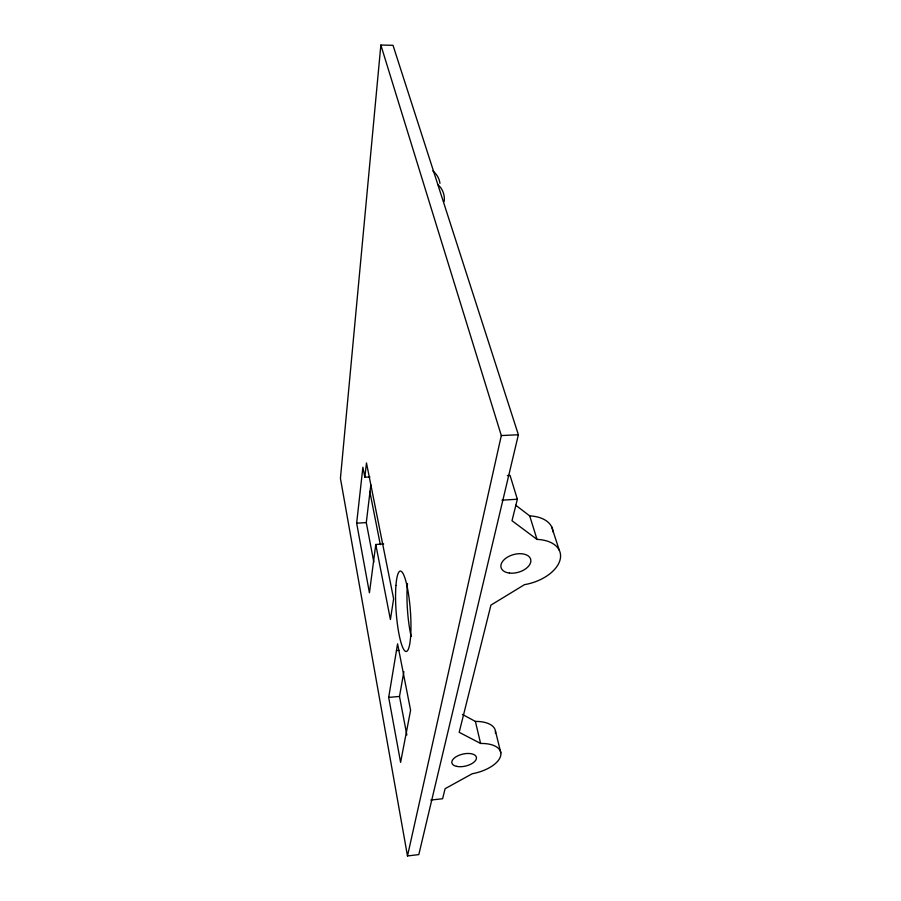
<?xml version="1.0" encoding="UTF-8"?>
<svg xmlns="http://www.w3.org/2000/svg" width="901" height="901" viewBox="0 0 901 901"><rect width="100%" height="100%" fill="white"/><g stroke="black" fill="none" stroke-linecap="round" stroke-linejoin="round"><path stroke-width="1.35" d="M380.853 45.05L340.432 478.341L407.489 855.95L418.819 854.598L518.379 434.755L393.005 45.309L380.853 45.05L501.316 435.555L407.489 855.95M383.691 543.967L375.773 544.486L369.433 592.813L356.65 523.188L362.889 467.236L364.849 477.203L369.939 476.933M364.849 477.203L366.47 462.945L393.624 598.816L390.403 619.528L375.773 544.486M373.825 562.111L366.29 522.603L370.818 484.884M388.691 697.419L397.578 643.843L410.597 710.236L400.607 762.347L388.691 697.419L399.492 696.428L403.873 671.662M507.319 475.604L510.079 475.446L517.354 499.255L512.005 520.722L537.019 539.406A36.277 21.568 -16.1 0 1 560.017 560.039A36.277 21.568 -16.1 0 1 524.506 584.648L490.932 605.112L459.183 732.31L480.593 743.46A29.643 14.45 -13.3 0 1 500.596 756.13A29.643 14.45 -13.3 0 1 472.214 773.756L445.105 788.69L442.594 798.748L430.802 800.043M396.451 650.59L398.974 650.376M356.65 523.188L366.29 522.603M501.925 500.156L517.354 499.255M501.316 435.555L518.379 434.755M462.427 714.448L475.39 721.419A29.249 14.653 -13.2 0 1 495.437 733.403M515.71 505.202L529.709 515.901A35.68 21.737 -16.2 0 1 553.011 531.883M551.705 526.916L559.273 550.229M529.709 515.901L537.019 539.406M495.449 731.049L500.832 752.842M475.39 721.419L480.593 743.46M369.793 491.405L380.312 544.666M399.492 696.428L406.847 735.013M438.044 184.773A27.019 22.232 -18.4 0 1 444.114 201.61M411.171 636.455A40.218 7.49 85.8 0 1 407.5 583.544M432.818 170.931A26.681 22.176 -18.6 0 1 439.958 183.331M456.48 766.334A12.569 6.138 -13.1 0 0 476.336 758.867A12.569 6.138 -13.1 0 0 459.6 755.061A12.569 6.138 -13.1 0 0 456.48 766.334M509.448 573.07A15.385 9.168 -15.8 0 0 530.824 560.017A15.385 9.168 -15.8 0 0 507.331 557.235A15.385 9.168 -15.8 0 0 509.448 573.07M395.944 585.459A40.297 7.129 85.8 0 0 404.808 650.849A40.297 7.129 85.8 0 0 408.986 597.419A40.297 7.129 85.8 0 0 395.944 585.459"/></g></svg>
